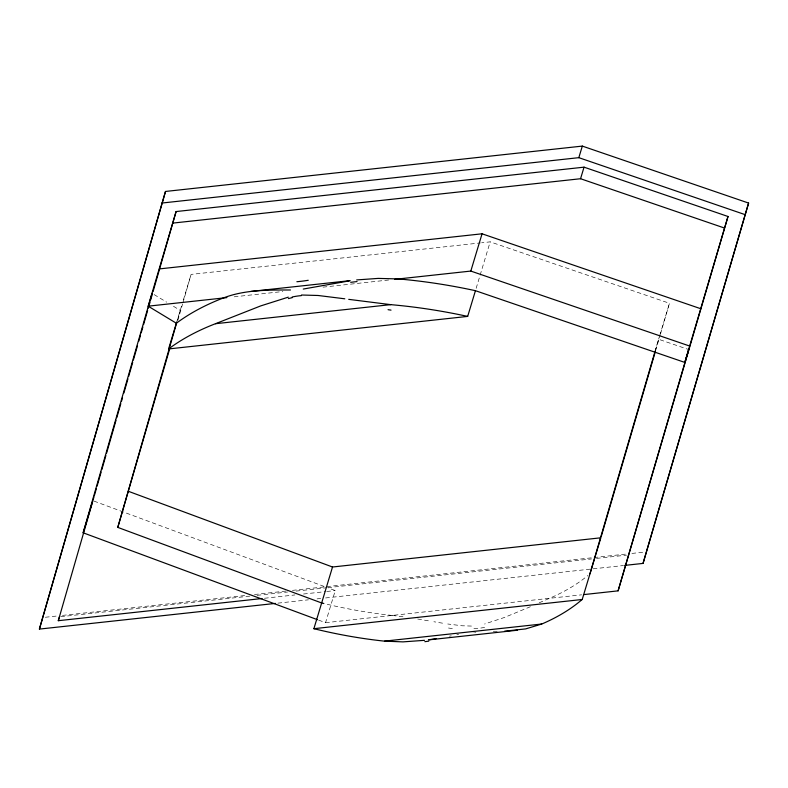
<?xml version="1.0" encoding="UTF-8"?>
<svg xmlns="http://www.w3.org/2000/svg" width="788" height="788" viewBox="0 0 788 788"><rect width="100%" height="100%" fill="white"/><g stroke="black" fill="none" stroke-linecap="round" stroke-linejoin="round"><path stroke-width="0.59" stroke-dasharray="3.94 2.96" d="M177.517 319.82L180.235 310.393L171.882 305.33M177.861 320.401L182.609 303.892M182.954 302.71L191.1 274.401L480.414 242.921M655.153 351.054L658.601 339.264L688.712 349.576M655.675 350.424L660.157 335.097M660.502 333.925L669.465 303.281L490.175 241.857L481.635 242.793M176.354 323.238L181.979 304.582M183.387 299.942L191.1 274.401M318.628 620.126L325.552 622.687L335.245 590.567L328.32 587.996M476.139 288.369L490.175 241.857M654.72 352.118L659.3 336.939M659.654 335.786L669.465 303.281M539.169 602.82L549.453 598.328A301.715 161.668 16.8 0 0 587.897 575.496M530.432 606.691L504.32 617.506L484.561 624.017M456.823 634.655L458.675 634.261M449.367 636.202L451.248 635.817M234.194 296.82L282.862 291.521M323.011 287.147L391.144 279.74M45.34 617.26L57.573 615.93M62.459 615.398L247.137 595.304M254.475 594.507L286.28 591.039M292.397 590.379L592.812 557.687M594.034 557.549L627.002 553.964M631.887 553.432L644.091 552.102M60.686 616.708L249.796 596.132M257.115 595.334L287.61 592.015M296.15 591.089L326.656 587.769M327.877 587.641L591.63 558.938M596.447 558.406L626.558 555.136M264.492 598.259L294.988 594.94M303.528 594.014L325.493 591.63M326.705 591.492L335.245 590.567M277.898 603.145L308.472 599.816M317.032 598.88L320.696 598.486M325.592 597.954L623.505 565.528M325.552 622.687L581.633 594.822M471.47 626.066L462.113 625.78L447.722 623.988M497.169 631.296L492.618 631.267M392.266 615.428L404.579 616.984M442.58 623.18L433.863 621.742M417.67 619.004L428.534 620.836M93.999 501.099L327.168 587.562M154.143 294.594L166.662 302.168M484.659 627.386A76.446 62.764 -65.2 0 1 471.086 628.578M452.371 628.588A290.181 92.56 21 0 1 447.101 627.819M475.913 632.232A256.504 11.603 11.1 0 1 469.776 631.277M392.276 615.458A301.617 161.619 16.8 0 1 326.074 604.032"/><path stroke-width="1.18" d="M275.445 603.411L39.4 629.09L165.5 191.454L582.322 146.095L748.6 203.068L643.038 563.41L624.726 565.4M142.864 270.117L39.4 629.09M143.199 268.935L165.5 191.454M317.466 619.693L83.144 532.796L152.054 293.323M290.486 289.984C267.89 290.033 244.644 289.708 223.24 298.012A353.733 189.544 16.8 0 0 176.354 323.238L148.174 306.177L176.088 211.558L584.046 167.164L728.004 216.483L618.107 590.852L583.78 594.595M262.049 598.525L58.302 620.698L94.008 496.814M94.353 495.632L96.382 488.56M97.062 486.196L101.14 472.042M101.81 469.687L105.888 455.533M106.567 453.179L116.063 420.152M116.742 417.798L120.82 403.643M121.5 401.289L122.514 397.753M123.874 393.035L127.942 378.88M128.621 376.526L132.699 362.372M133.369 360.008L137.447 345.863M138.806 341.145L140.5 335.245M141.18 332.891L142.874 326.99M143.554 324.636L147.622 310.482M148.302 308.118L150.006 302.228M150.685 299.864L152.379 293.973M153.059 291.609L176.088 211.558M323.858 603.51A301.617 161.619 16.8 0 1 321.652 602.968L117.786 527.389L176.837 322.184M117.786 527.389L169.716 348.7M589.976 573.792L654.808 352.226M601.185 536.628L655.33 351.596M356.659 279.927L378.181 278.4L398.452 278.942A353.733 189.544 16.8 0 1 475.44 290.693L684.841 362.431L728.004 216.483M618.107 590.852L688.712 349.576L684.841 362.431M643.038 563.41L748.6 203.068M83.144 532.796L92.501 501.818M58.302 620.698L59.464 616.846M475.44 290.693L467.678 316.402L168.593 348.946L176.354 323.238M313.89 628.686L332.516 567.005L600.84 537.8L582.214 599.491L313.89 628.686A301.617 161.619 16.8 0 0 384.514 641.156L402.983 641.875L424.525 640.329M394.798 279.336L470.81 271.072L482.059 233.8L700.887 308.768M162.003 203.028L578.825 157.669L582.322 146.095M172.602 223.122L580.549 178.728L584.046 167.164M582.174 599.471A301.715 161.668 16.8 0 1 541.72 624.047L525.655 628.903L504.606 631.178M168.593 348.946A353.733 189.544 16.8 0 1 215.479 323.71L260.729 305.902L288.309 297.155M436.089 638.664L428.396 639.826M303.262 289.058L350.266 280.715M159.422 268.905L482.059 233.8M250.909 291.442L349.251 280.735M148.174 306.177L226.885 297.608M215.479 323.71L390.69 304.641A353.733 189.544 16.8 0 1 467.678 316.402M384.505 641.136L541.691 624.027M429.204 639.826L517.411 630.223M301.459 295.017L318.056 295.48L344.809 298.81M390.69 304.641L348.729 299.361M578.825 157.669L745.103 214.632M580.549 178.728L724.507 228.047M470.81 271.072L689.638 346.031M128.651 491.397L332.516 567.005M308.246 280.282A96.628 40.641 -21.8 0 1 296.869 281.73M350.699 282.331A314.855 274.628 30.9 0 1 357.072 281.572M388.051 309.684A314.855 10.333 9.2 0 1 391.025 310.127M292.19 296.997A86.119 65.985 -53.4 0 1 301.361 295.618M288.369 298.603A125.351 100.539 -60.7 0 1 292.24 297.667M428.751 641.146A256.504 228.333 31.3 0 1 424.85 641.668"/></g></svg>
